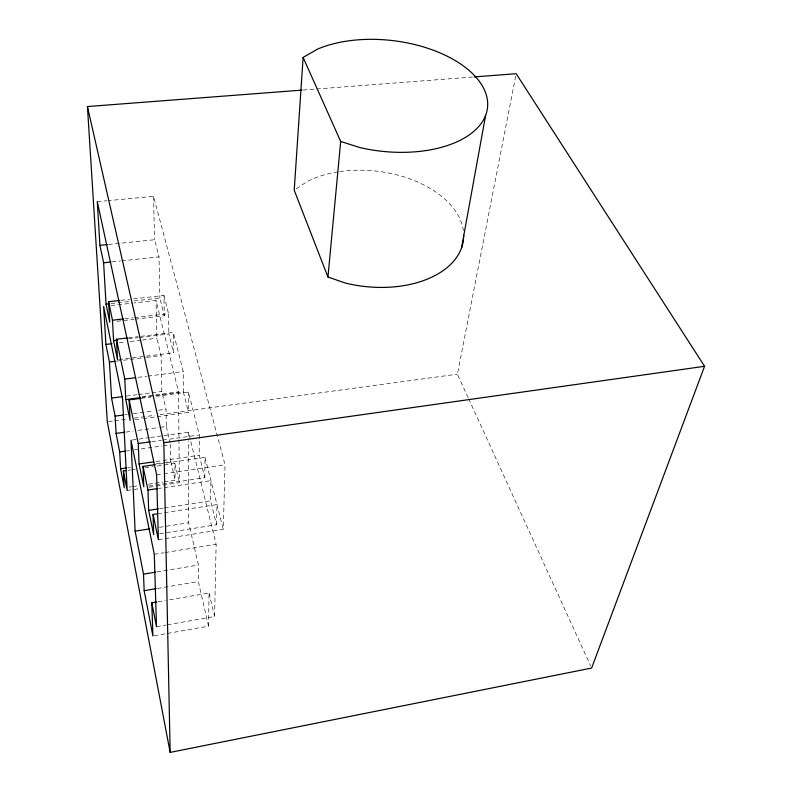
<?xml version="1.0" encoding="UTF-8"?>
<svg xmlns="http://www.w3.org/2000/svg" width="792" height="792" viewBox="0 0 792 792"><rect width="100%" height="100%" fill="white"/><g stroke="black" fill="none" stroke-linecap="round" stroke-linejoin="round"><path stroke-width="0.59" stroke-dasharray="3.96 2.97" d="M167.429 633.442L208.534 626.145L198.317 581.556L198.426 565.052L188.625 522.74L188.516 440.738M148.678 486.07L204.791 477.695L199.188 455.261L199.297 439.728M199.307 438.53L199.327 434.947L188.446 392.05L155.767 396.376M204.791 477.695L205.029 457.41L156.41 464.468M208.534 626.145L209.078 593.01L166.419 600.316M159.746 533.749L216.562 524.749L210.583 500.851L210.919 480.615L158.875 488.407M167.379 624.789L214.583 616.493L216.137 544.272L188.496 432.175L164.023 435.6M216.562 524.749L216.998 504.573L159.113 513.523M158.36 539.698L223.285 529.343L225.037 464.765L153.549 196.357L108.296 200.633M468.171 397.733L457.41 374.18L515.691 76.121M296.267 188.833L307.573 181.289A93.565 57.974 6.8 0 1 338.491 171.795M154.133 635.808L166.221 633.659M156.489 626.71L166.171 625.007M157.895 601.772L165.201 600.524M157.4 588.456L198.317 581.556M156.925 571.923L198.426 565.052M154.291 554.301L163.994 552.727M165.211 552.539L216.137 544.272M159.44 527.333L188.625 522.74M159.598 508.682L163.231 508.127M164.449 507.939L210.583 500.851M127.195 490.486L139.323 488.674M149.025 487.228L155.093 486.318M156.301 486.139L179.348 482.694L178.556 391.832L156.024 300.435L134.086 302.95M156.638 474.834L162.746 473.933M163.964 473.755L225.037 464.765M129.126 487.06L131.541 486.704M132.749 486.526L138.798 485.625M148.48 484.189L162.994 482.031M164.201 481.843L175.091 480.229L174.893 463.468L154.529 466.429M128.185 470.27L130.581 469.923M131.779 469.745L135.373 469.22M144.956 467.825L153.331 466.607M155.905 461.528L161.915 460.657M163.122 460.479L199.188 455.261M127.957 467.745L130.413 467.389M156.123 463.657L162.241 462.766M163.469 462.587L170.805 461.528L170.557 444.738L163.291 445.777M151.688 441.649L161.459 440.273M162.687 440.105L199.327 434.947M126.958 450.925L129.383 450.579M134.224 449.896L162.073 445.945M132.195 440.055L149.332 437.649M150.559 437.481L162.796 435.768M125.888 432.085L133.244 431.076M138.145 430.393L158.974 427.512M160.202 427.343L166.33 426.492L166.013 409.246L161.845 391.456L161.083 355.578L156.925 338.243L156.024 300.435M108.504 421.591L113.404 420.928M114.632 420.76L128.096 418.928M134.214 418.097L155.024 415.275M159.925 414.612L457.41 374.18M134.937 419.71L142.233 418.711M143.451 418.552L188.476 412.414L188.446 392.05M124.799 414.82L127.225 414.483M133.284 413.672L153.886 410.89M158.737 410.236L166.013 409.246M142.055 396.653L178.556 391.832M141.689 397.445L183.358 391.941L183.249 371.577L173.309 332.402L139.441 336.491M141.233 398.307L150.925 397.02M126.274 396.139L137.313 394.683M138.541 394.525L150.807 392.911M152.034 392.753L161.845 391.456M138.174 377.358L146.708 376.269M147.926 376.111L183.249 371.577M118.751 359.578L173.557 352.757L173.309 332.402M116.642 361.122L145.471 357.519M146.668 357.37L161.083 355.578M128.552 337.808L138.234 336.64M128.334 338.887L138.155 337.699M139.392 337.55L168.864 333.986L173.557 352.757M119.275 342.817L125.354 342.085M130.205 341.491L141.134 340.164M142.352 340.015L156.925 338.243M124.661 318.8L133.204 317.8M134.422 317.661L168.557 313.662L168.864 333.986M117.038 321.295L134.006 319.305M135.214 319.166L164.31 315.751L163.934 295.456L130.739 299.218M120.899 300.336L129.512 299.356M110.939 303.583L129.284 301.495M134.185 300.94L159.875 298.02L164.31 315.751M110.929 305.593L132.868 303.088M112.048 261.895L120.473 260.994M121.681 260.865L159.004 256.905L159.875 298.02M108.435 244.48L154.579 239.738L159.004 256.905M97.287 201.673L107.069 200.752M303.029 90.031L315.355 89.09M316.582 89.001L473.042 77.002M468.686 398.851L590.604 665.805M163.934 295.456L168.557 313.662M205.029 457.41L223.285 529.343M183.358 391.941L188.476 412.414M209.078 593.01L214.583 616.493M166.33 426.492L170.023 442.461M174.893 463.468L179.348 482.694M170.805 461.528L175.091 480.229M153.549 196.357L154.579 239.738M188.496 432.175L188.516 439.51M339.718 171.607A93.565 57.974 6.8 0 1 463.36 230.62"/><path stroke-width="1.19" d="M303.118 57.42L340.699 141.441L359.429 147.46A101.812 55.608 6.8 0 0 484.823 90.813A101.812 55.608 6.8 0 0 317.523 49.124L303.118 57.42L294.218 190.199L327.947 277.002L345.045 282.952A93.565 57.974 6.8 0 0 463.439 239.946M327.947 277.002L340.699 141.441M461.518 247.965L485.615 115.394M474.279 76.913L516.166 73.706L704.563 366.3L591.624 668.052L170.151 752.4L107.286 421.76L87.437 106.554L301.802 90.13M151.797 602.821L156.489 626.71L154.291 554.301L130.977 440.223L135.125 531.155L143.5 574.141L144.164 590.683L152.925 636.026L151.797 602.821L156.667 601.979M144.164 590.683L156.192 588.654M143.5 574.141L155.707 572.121M135.125 531.155L149.718 528.858M155.192 464.647L143.035 466.419L147.975 490.04L148.668 510.365L153.697 534.709L153.084 514.453L157.905 513.711M148.668 510.365L158.38 508.87M147.975 490.04L157.657 488.585M123.394 470.963L127.195 490.486L122.592 399.227L103.623 306.425L105.92 344.441L109.435 362.013L111.553 398.079L115.107 416.127L116.087 433.442L119.691 451.955L120.612 468.805L124.285 487.783L123.394 470.963L125.789 470.616M143.035 466.419L143.797 486.793L139.075 463.963L153.5 461.875M120.612 468.805L126.74 467.923M139.075 463.963L138.254 443.54L150.47 441.817M170.151 752.4L163.845 442.718L704.563 366.3M119.691 451.955L125.75 451.103M116.087 433.442L124.661 432.254M115.107 416.127L123.592 414.978M140.026 398.465L129.136 399.901L130.066 420.374L125.76 399.554L140.471 397.614M111.553 398.079L122.592 396.624M125.76 399.554L124.78 379.081L135.739 377.675M109.435 362.013L115.444 361.271M119.671 300.475L108.603 301.732L112.474 320.225L113.593 340.669L117.533 359.726L116.454 339.263L127.344 337.956M113.593 340.669L117.275 340.223M105.92 344.441L111.989 343.698M112.474 320.225L123.443 318.938M153.084 514.453L158.36 539.698L156.638 474.834L97.287 201.673L99.931 245.362L103.613 262.786L106.049 304.148L108.494 303.871M103.613 262.786L110.84 262.023M99.931 245.362L107.217 244.609M87.437 106.554L163.845 442.718M116.454 339.263L124.78 379.081M129.136 399.901L138.254 443.54M106.049 304.148L109.761 322.146L108.603 301.732M463.696 235.274A93.565 57.974 6.8 0 1 463.647 237.61"/></g></svg>
